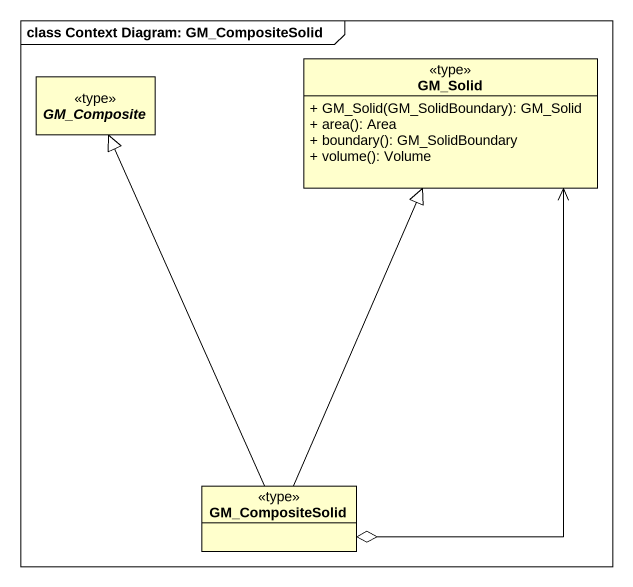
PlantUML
@startuml
mainframe class Context Diagram: GM_CompositeSolid
hide circle
hide empty members
skinparam classAttributeIconSize 0
abstract class GM_Composite <<type>>
class GM_Solid <<type>> {
  + GM_Solid(GM_SolidBoundary): GM_Solid
  + area(): Area
  + boundary(): GM_SolidBoundary
  + volume(): Volume
}
class GM_CompositeSolid <<type>>
GM_Solid <--o GM_CompositeSolid
GM_CompositeSolid -up-|> GM_Composite
GM_CompositeSolid -up-|> GM_Solid
@enduml
